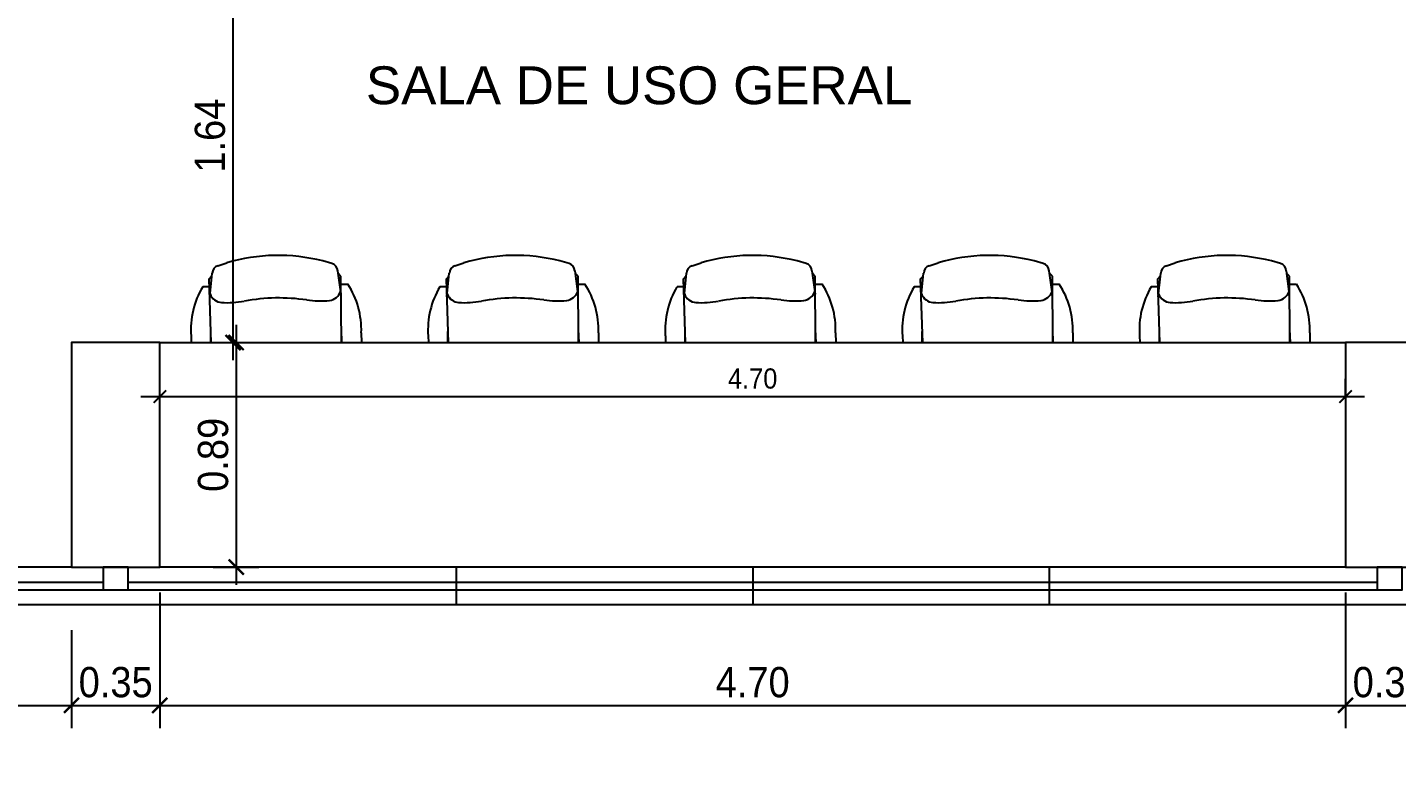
# Model space of a CAD drawing. Header units: millimetres. Extents: x 7034 to 7235, y -465 to -380.
# Drawn here: x 7111.54 to 7116.97, y -393.93 to -390.94 of the extents above; entities that cross this region are included whole.
import ezdxf

# ---------------------------------------------------------------- set-up
doc = ezdxf.new("R2010")
doc.units = ezdxf.units.MM
doc.header["$LTSCALE"] = 0.005
doc.linetypes.add('CONTINUO', pattern=[0])
doc.layers.get('0').update_dxf_attribs({"linetype": 'CONTINUO'})
doc.layers.get('DEFPOINTS').update_dxf_attribs({"linetype": 'CONTINUO', "lineweight": 15})
for name, color, linetype in [('- COTAS', 12, 'Continuous'), ('0-COTAS', 12, 'Continuous'), ('A-05', 5, 'Continuous'), ('ARQ_ESQUADRIA', 5, 'Continuous'), ('ARQ_TXT_AMBIENTE', 3, 'Continuous'), ('JANELA', 10, 'Continuous')]:
    doc.layers.add(name, color=color, linetype=linetype)
doc.layers.add('0-LAYOUT', color=250, linetype='Continuous', lineweight=25)
doc.styles.add('ARQ', font='arial.ttf', dxfattribs={"width": 0.9})
doc.styles.get("Standard").update_dxf_attribs({"font": 'arial.ttf'})
doc.dimstyles.new('1-50', dxfattribs={"dimtxt": 0.12, "dimasz": 0.06, "dimexe": 0.09, "dimexo": 0.1, "dimgap": 0.03, "dimtad": 1, "dimzin": 0, "dimdsep": 46, "dimtxsty": 'ARQ', "dimblk": 'ARCHTICK', "dimcen": 0, "dimdle": 0.07, "dimclrd": 1, "dimclre": 1, "dimclrt": 7, "dimadec": 0, "dimazin": 0, "dimtm": 1e-09, "dimtfac": 1, "dimtofl": 0, "dimtmove": 2, "dimatfit": 3, "dimldrblk": 'ARCHTICK', "dimfxl": 1, "dimtolj": 1, "dimtzin": 0, "dimlwd": -1, "dimlwe": -1, "dimarcsym": 0})
doc.dimstyles.new('1-75', dxfattribs={"dimtxt": 0.08, "dimasz": 0.05, "dimexe": 0.07, "dimexo": 0.09, "dimgap": 0.03, "dimtad": 1, "dimzin": 0, "dimdsep": 46, "dimtxsty": 'ARQ', "dimblk": 'ARCHTICK', "dimcen": 0, "dimdle": 0.075, "dimclrd": 1, "dimclre": 1, "dimclrt": 7, "dimadec": 0, "dimazin": 0, "dimtm": 1e-09, "dimtfac": 1, "dimtofl": 0, "dimtmove": 2, "dimatfit": 3, "dimldrblk": 'ARCHTICK', "dimfxl": 1, "dimtolj": 1, "dimtzin": 0, "dimlwd": -1, "dimlwe": -1, "dimarcsym": 0})

# ---------------------------------------------------------------- blocks, each defined once
blk = doc.blocks.new('_ArchTick')
at = {"color": 0, "linetype": 'ByBlock', "const_width": 0.15}
blk.add_lwpolyline([(-0.5, -0.5), (0.5, 0.5)], dxfattribs=at)
blk = doc.blocks.new('*D35')
at = {"layer": '- COTAS', "color": 1, "transparency": 16777216}
for p, q in [((7106.6693, -393.3269), (7106.6693, -393.7147)), ((7111.7193, -393.3269), (7111.7193, -393.7147)), ((7106.5993, -393.6247), (7111.7893, -393.6247))]:
    blk.add_line(p, q, dxfattribs=at)
at = {"layer": 'DEFPOINTS', "color": 0, "transparency": 16777216}
for p in [(7106.6693, -393.2269), (7111.7193, -393.2269), (7111.7193, -393.6247)]:
    blk.add_point(p, dxfattribs=at)
at = {"layer": '- COTAS', "color": 1, "transparency": 16777216, "xscale": 0.06, "yscale": 0.06, "zscale": 0.06, "rotation": 180}
blk.add_blockref('_ArchTick', (7106.6693, -393.6247), dxfattribs=at)
at = {"layer": '- COTAS', "color": 1, "transparency": 16777216, "xscale": 0.06, "yscale": 0.06, "zscale": 0.06}
blk.add_blockref('_ArchTick', (7111.7193, -393.6247), dxfattribs=at)
at = {"layer": '- COTAS', "color": 7, "transparency": 16777216, "insert": (7109.1943, -393.5335), "char_height": 0.12, "attachment_point": 5, "style": 'ARQ'}
blk.add_mtext('\\A1;5.05', dxfattribs=at)
blk = doc.blocks.new('*D36')
at = {"layer": '- COTAS', "color": 1, "transparency": 16777216}
for p, q in [((7112.0693, -393.1769), (7112.0693, -393.7147)), ((7111.7193, -393.3269), (7111.7193, -393.7147)), ((7111.6493, -393.6247), (7112.1393, -393.6247))]:
    blk.add_line(p, q, dxfattribs=at)
at = {"layer": 'DEFPOINTS', "color": 0, "transparency": 16777216}
for p in [(7112.0693, -393.0769), (7111.7193, -393.2269), (7112.0693, -393.6247)]:
    blk.add_point(p, dxfattribs=at)
at = {"layer": '- COTAS', "color": 1, "transparency": 16777216, "xscale": 0.06, "yscale": 0.06, "zscale": 0.06, "rotation": 180}
blk.add_blockref('_ArchTick', (7111.7193, -393.6247), dxfattribs=at)
at = {"layer": '- COTAS', "color": 1, "transparency": 16777216, "xscale": 0.06, "yscale": 0.06, "zscale": 0.06}
blk.add_blockref('_ArchTick', (7112.0693, -393.6247), dxfattribs=at)
at = {"layer": '- COTAS', "color": 7, "transparency": 16777216, "insert": (7111.8943, -393.5334), "char_height": 0.12, "attachment_point": 5, "style": 'ARQ'}
blk.add_mtext('\\A1;0.35', dxfattribs=at)
blk = doc.blocks.new('*D37')
at = {"layer": '- COTAS', "color": 1, "transparency": 16777216}
for p, q in [((7112.0693, -393.1769), (7112.0693, -393.7147)), ((7116.7693, -393.1769), (7116.7693, -393.7147)), ((7111.9993, -393.6247), (7116.8393, -393.6247))]:
    blk.add_line(p, q, dxfattribs=at)
at = {"layer": 'DEFPOINTS', "color": 0, "transparency": 16777216}
for p in [(7112.0693, -393.0769), (7116.7693, -393.0769), (7116.7693, -393.6247)]:
    blk.add_point(p, dxfattribs=at)
at = {"layer": '- COTAS', "color": 1, "transparency": 16777216, "xscale": 0.06, "yscale": 0.06, "zscale": 0.06, "rotation": 180}
blk.add_blockref('_ArchTick', (7112.0693, -393.6247), dxfattribs=at)
at = {"layer": '- COTAS', "color": 1, "transparency": 16777216, "xscale": 0.06, "yscale": 0.06, "zscale": 0.06}
blk.add_blockref('_ArchTick', (7116.7693, -393.6247), dxfattribs=at)
at = {"layer": '- COTAS', "color": 7, "transparency": 16777216, "insert": (7114.4193, -393.5335), "char_height": 0.12, "attachment_point": 5, "style": 'ARQ'}
blk.add_mtext('\\A1;4.70', dxfattribs=at)
blk = doc.blocks.new('*D38')
at = {"layer": '- COTAS', "color": 1, "transparency": 16777216}
for p, q in [((7116.7693, -393.1769), (7116.7693, -393.7147)), ((7117.1193, -393.1769), (7117.1193, -393.7147)), ((7116.6993, -393.6247), (7117.1893, -393.6247))]:
    blk.add_line(p, q, dxfattribs=at)
at = {"layer": 'DEFPOINTS', "color": 0, "transparency": 16777216}
for p in [(7116.7693, -393.0769), (7117.1193, -393.0769), (7117.1193, -393.6247)]:
    blk.add_point(p, dxfattribs=at)
at = {"layer": '- COTAS', "color": 1, "transparency": 16777216, "xscale": 0.06, "yscale": 0.06, "zscale": 0.06, "rotation": 180}
blk.add_blockref('_ArchTick', (7116.7693, -393.6247), dxfattribs=at)
at = {"layer": '- COTAS', "color": 1, "transparency": 16777216, "xscale": 0.06, "yscale": 0.06, "zscale": 0.06}
blk.add_blockref('_ArchTick', (7117.1193, -393.6247), dxfattribs=at)
at = {"layer": '- COTAS', "color": 7, "transparency": 16777216, "insert": (7116.9443, -393.5334), "char_height": 0.12, "attachment_point": 5, "style": 'ARQ'}
blk.add_mtext('\\A1;0.35', dxfattribs=at)
blk = doc.blocks.new('*D47')
at = {"layer": '- COTAS', "color": 1, "transparency": 16777216}
for p, q in [((7106.6693, -393.3269), (7106.6693, -394.2172)), ((7122.1793, -393.3269), (7122.1793, -394.2172)), ((7106.5993, -394.1272), (7122.2493, -394.1272))]:
    blk.add_line(p, q, dxfattribs=at)
at = {"layer": 'DEFPOINTS', "color": 0, "transparency": 16777216}
for p in [(7106.6693, -393.2269), (7122.1793, -393.2269), (7122.1793, -394.1272)]:
    blk.add_point(p, dxfattribs=at)
at = {"layer": '- COTAS', "color": 1, "transparency": 16777216, "xscale": 0.06, "yscale": 0.06, "zscale": 0.06, "rotation": 180}
blk.add_blockref('_ArchTick', (7106.6693, -394.1272), dxfattribs=at)
at = {"layer": '- COTAS', "color": 1, "transparency": 16777216, "xscale": 0.06, "yscale": 0.06, "zscale": 0.06}
blk.add_blockref('_ArchTick', (7122.1793, -394.1272), dxfattribs=at)
at = {"layer": '- COTAS', "color": 7, "transparency": 16777216, "insert": (7114.4243, -394.0359), "char_height": 0.12, "attachment_point": 5, "style": 'ARQ'}
blk.add_mtext('\\A1;15.51', dxfattribs=at)
blk = doc.blocks.new('*D188')
at = {"layer": '- COTAS', "color": 1, "transparency": 16777216}
for p, q in [((7112.3598, -392.2569), (7112.3598, -390.4769)), ((7112.3479, -390.5469), (7112.4498, -390.5469)), ((7112.3479, -392.1869), (7112.4498, -392.1869))]:
    blk.add_line(p, q, dxfattribs=at)
at = {"layer": 'DEFPOINTS', "color": 0, "transparency": 16777216}
for p in [(7112.2479, -390.5469), (7112.3598, -390.5469), (7112.2479, -392.1869)]:
    blk.add_point(p, dxfattribs=at)
at = {"layer": '- COTAS', "color": 1, "transparency": 16777216, "xscale": 0.06, "yscale": 0.06, "zscale": 0.06}
for p, rotation in [((7112.3598, -390.5469), 90), ((7112.3598, -392.1869), 270)]:
    blk.add_blockref('_ArchTick', p, dxfattribs=dict(at, rotation=rotation))
at = {"layer": '- COTAS', "color": 7, "transparency": 16777216, "insert": (7112.2685, -391.3669), "char_height": 0.12, "attachment_point": 5, "rotation": 90, "style": 'ARQ'}
blk.add_mtext('\\A1;1.64', dxfattribs=at)
blk = doc.blocks.new('*D189')
at = {"layer": '0-COTAS', "color": 1, "transparency": 16777216}
for p, q in [((7112.3721, -392.1169), (7112.3721, -393.1469)), ((7112.2812, -392.1869), (7112.4621, -392.1869)), ((7112.2812, -393.0769), (7112.4621, -393.0769))]:
    blk.add_line(p, q, dxfattribs=at)
at = {"layer": 'DEFPOINTS', "color": 0, "transparency": 16777216}
for p in [(7112.1812, -392.1869), (7112.1812, -393.0769), (7112.3721, -393.0769)]:
    blk.add_point(p, dxfattribs=at)
at = {"layer": '0-COTAS', "color": 1, "transparency": 16777216, "xscale": 0.06, "yscale": 0.06, "zscale": 0.06}
for p, rotation in [((7112.3721, -392.1869), 90), ((7112.3721, -393.0769), 270)]:
    blk.add_blockref('_ArchTick', p, dxfattribs=dict(at, rotation=rotation))
at = {"layer": '0-COTAS', "color": 7, "transparency": 16777216, "insert": (7112.2809, -392.6319), "char_height": 0.12, "attachment_point": 5, "rotation": 90, "style": 'ARQ'}
blk.add_mtext('\\A1;0.89', dxfattribs=at)
blk = doc.blocks.new('*D199')
at = {"layer": '- COTAS', "color": 1, "transparency": 16777216}
for p, q in [((7112.0693, -392.3972), (7112.0693, -392.3308)), ((7116.7693, -392.3972), (7116.7693, -392.3308)), ((7111.9943, -392.4008), (7116.8443, -392.4008))]:
    blk.add_line(p, q, dxfattribs=at)
at = {"layer": 'DEFPOINTS', "color": 0, "transparency": 16777216}
for p in [(7116.7693, -392.4008), (7112.0693, -392.4872), (7116.7693, -392.4872)]:
    blk.add_point(p, dxfattribs=at)
at = {"layer": '- COTAS', "color": 1, "transparency": 16777216, "xscale": 0.05, "yscale": 0.05, "zscale": 0.05, "rotation": 180}
blk.add_blockref('_ArchTick', (7112.0693, -392.4008), dxfattribs=at)
at = {"layer": '- COTAS', "color": 1, "transparency": 16777216, "xscale": 0.05, "yscale": 0.05, "zscale": 0.05}
blk.add_blockref('_ArchTick', (7116.7693, -392.4008), dxfattribs=at)
at = {"layer": '- COTAS', "color": 7, "transparency": 16777216, "insert": (7114.4193, -392.3299), "char_height": 0.08, "attachment_point": 5, "style": 'ARQ'}
blk.add_mtext('\\A1;4.70', dxfattribs=at)

msp = doc.modelspace()

# ---------------------------------------------------------------- linework, layer by layer
at = {"layer": '0-LAYOUT', "linetype": 'ByBlock'}
for p, q in [((7112.7514, -391.8739), (7112.7154, -391.8635)), ((7113.6914, -391.8739), (7113.6554, -391.8635)), ((7114.6314, -391.8739), (7114.5954, -391.8635)), ((7115.5714, -391.8739), (7115.5354, -391.8635)), ((7116.5114, -391.8739), (7116.4754, -391.8635)), ((7112.2672, -392.0054), (7112.2766, -391.9124)), ((7112.299, -391.8826), (7112.3345, -391.8708)), ((7112.7878, -391.9955), (7112.775, -391.9028)), ((7112.7873, -391.924), (7112.7759, -391.9123)), ((7113.2072, -392.0054), (7113.2166, -391.9124)), ((7113.239, -391.8826), (7113.2745, -391.8708)), ((7113.7278, -391.9955), (7113.715, -391.9028)), ((7113.7273, -391.924), (7113.7159, -391.9123)), ((7114.1472, -392.0054), (7114.1566, -391.9124)), ((7114.179, -391.8826), (7114.2145, -391.8708)), ((7114.6678, -391.9955), (7114.655, -391.9028)), ((7114.6673, -391.924), (7114.6559, -391.9123)), ((7115.0872, -392.0054), (7115.0966, -391.9124)), ((7115.119, -391.8826), (7115.1545, -391.8708)), ((7115.6078, -391.9955), (7115.595, -391.9028)), ((7115.6073, -391.924), (7115.5959, -391.9123)), ((7116.0272, -392.0054), (7116.0366, -391.9124)), ((7116.059, -391.8826), (7116.0945, -391.8708)), ((7116.5478, -391.9955), (7116.535, -391.9028)), ((7116.5473, -391.924), (7116.5359, -391.9123)), ((7112.2657, -391.9658), (7112.2395, -391.9663)), ((7112.2651, -391.934), (7112.276, -391.9219)), ((7112.2733, -392.1869), (7112.2651, -391.934)), ((7112.7888, -392.1869), (7112.7873, -391.924)), ((7112.7879, -391.9558), (7112.8141, -391.9553)), ((7113.2057, -391.9658), (7113.1795, -391.9663)), ((7113.2051, -391.934), (7113.216, -391.9219)), ((7113.2133, -392.1869), (7113.2051, -391.934)), ((7113.7288, -392.1869), (7113.7273, -391.924)), ((7113.7279, -391.9558), (7113.7541, -391.9553)), ((7114.1457, -391.9658), (7114.1195, -391.9663)), ((7114.1451, -391.934), (7114.156, -391.9219)), ((7114.1533, -392.1869), (7114.1451, -391.934)), ((7114.6688, -392.1869), (7114.6673, -391.924)), ((7114.6679, -391.9558), (7114.6941, -391.9553)), ((7115.0857, -391.9658), (7115.0595, -391.9663)), ((7115.0851, -391.934), (7115.096, -391.9219)), ((7115.0933, -392.1869), (7115.0851, -391.934)), ((7115.6088, -392.1869), (7115.6073, -391.924)), ((7115.6079, -391.9558), (7115.6341, -391.9553)), ((7116.0257, -391.9658), (7115.9995, -391.9663)), ((7116.0251, -391.934), (7116.036, -391.9219)), ((7116.0333, -392.1869), (7116.0251, -391.934)), ((7116.5488, -392.1869), (7116.5473, -391.924)), ((7116.5479, -391.9558), (7116.5741, -391.9553)), ((7112.791, -392.1869), (7112.7889, -392.1336)), ((7113.731, -392.1869), (7113.7289, -392.1336)), ((7114.671, -392.1869), (7114.6689, -392.1336)), ((7115.611, -392.1869), (7115.6089, -392.1336)), ((7116.551, -392.1869), (7116.5489, -392.1336)), ((7112.0693, -392.1869), (7116.7693, -392.1869)), ((7112.1932, -392.1609), (7112.1939, -392.1869)), ((7112.2715, -392.1869), (7112.2715, -392.1435)), ((7112.8678, -392.1479), (7112.8683, -392.1869)), ((7113.1332, -392.1609), (7113.1339, -392.1869)), ((7113.2115, -392.1869), (7113.2115, -392.1435)), ((7113.8078, -392.1479), (7113.8083, -392.1869)), ((7114.0732, -392.1609), (7114.0739, -392.1869)), ((7114.1515, -392.1869), (7114.1515, -392.1435)), ((7114.7478, -392.1479), (7114.7483, -392.1869)), ((7115.0132, -392.1609), (7115.0139, -392.1869)), ((7115.0915, -392.1869), (7115.0915, -392.1435)), ((7115.6878, -392.1479), (7115.6883, -392.1869)), ((7115.9532, -392.1609), (7115.9539, -392.1869)), ((7116.0315, -392.1869), (7116.0315, -392.1435)), ((7116.6278, -392.1479), (7116.6283, -392.1869))]:
    msp.add_line(p, q, dxfattribs=at)
for centre, radius, start, end in [((7112.5385, -392.5687), 0.7271, 75.9106, 106.2891), ((7113.4785, -392.5687), 0.7271, 75.9106, 106.2891), ((7114.4185, -392.5687), 0.7271, 75.9106, 106.2891), ((7115.3585, -392.5687), 0.7271, 75.9106, 106.2891), ((7116.2985, -392.5687), 0.7271, 75.9106, 106.2891), ((7112.3099, -391.9133), 0.0328, 109.2519, 178.3968), ((7112.7416, -391.905), 0.0328, 3.8029, 72.9478), ((7113.2499, -391.9133), 0.0328, 109.2519, 178.3968), ((7113.6816, -391.905), 0.0328, 3.8029, 72.9478), ((7114.1899, -391.9133), 0.0328, 109.2519, 178.3968), ((7114.6216, -391.905), 0.0328, 3.8029, 72.9478), ((7115.1299, -391.9133), 0.0328, 109.2519, 178.3968), ((7115.5616, -391.905), 0.0328, 3.8029, 72.9478), ((7116.0699, -391.9133), 0.0328, 109.2519, 178.3968), ((7116.5016, -391.905), 0.0328, 3.8029, 72.9478), ((7112.5254, -392.137), 0.3333, 149.1571, 184.0693), ((7112.5349, -392.1369), 0.3333, 358.1304, 33.0425), ((7113.4654, -392.137), 0.3333, 149.1571, 184.0693), ((7113.4749, -392.1369), 0.3333, 358.1304, 33.0425), ((7114.4054, -392.137), 0.3333, 149.1571, 184.0693), ((7114.4149, -392.1369), 0.3333, 358.1304, 33.0425), ((7115.3454, -392.137), 0.3333, 149.1571, 184.0693), ((7115.3549, -392.1369), 0.3333, 358.1304, 33.0425), ((7116.2854, -392.137), 0.3333, 149.1571, 184.0693), ((7116.2949, -392.1369), 0.3333, 358.1304, 33.0425), ((7112.3175, -391.9759), 0.0523, 200.6384, 266.5121), ((7112.3175, -391.9759), 0.0523, 200.6384, 266.5121), ((7112.336, -391.6612), 0.3678, 266.5108, 280.6752), ((7112.542, -392.752), 0.7418, 81.5246, 100.6751), ((7112.7059, -391.6541), 0.3678, 261.5245, 275.6889), ((7112.7365, -391.9679), 0.0523, 275.6876, 341.5613), ((7113.2575, -391.9759), 0.0523, 200.6384, 266.5121), ((7113.2575, -391.9759), 0.0523, 200.6384, 266.5121), ((7113.276, -391.6612), 0.3678, 266.5108, 280.6752), ((7113.482, -392.752), 0.7418, 81.5246, 100.6751), ((7113.6459, -391.6541), 0.3678, 261.5245, 275.6889), ((7113.6765, -391.9679), 0.0523, 275.6876, 341.5613), ((7114.1975, -391.9759), 0.0523, 200.6384, 266.5121), ((7114.1975, -391.9759), 0.0523, 200.6384, 266.5121), ((7114.216, -391.6612), 0.3678, 266.5108, 280.6752), ((7114.422, -392.752), 0.7418, 81.5246, 100.6751), ((7114.5859, -391.6541), 0.3678, 261.5245, 275.6889), ((7114.6165, -391.9679), 0.0523, 275.6876, 341.5613), ((7115.1375, -391.9759), 0.0523, 200.6384, 266.5121), ((7115.1375, -391.9759), 0.0523, 200.6384, 266.5121), ((7115.156, -391.6612), 0.3678, 266.5108, 280.6752), ((7115.362, -392.752), 0.7418, 81.5246, 100.6751), ((7115.5259, -391.6541), 0.3678, 261.5245, 275.6889), ((7115.5565, -391.9679), 0.0523, 275.6876, 341.5613), ((7116.0775, -391.9759), 0.0523, 200.6384, 266.5121), ((7116.0775, -391.9759), 0.0523, 200.6384, 266.5121), ((7116.096, -391.6612), 0.3678, 266.5108, 280.6752), ((7116.302, -392.752), 0.7418, 81.5246, 100.6751), ((7116.4659, -391.6541), 0.3678, 261.5245, 275.6889), ((7116.4965, -391.9679), 0.0523, 275.6876, 341.5613)]:
    msp.add_arc(centre, radius, start, end, dxfattribs=at)
at = {"layer": 'A-05'}
for points in [[(7112.0693, -393.0769), (7112.0693, -392.1869), (7111.7193, -392.1869), (7111.7193, -393.0769)], [(7117.1193, -393.0769), (7117.1193, -392.1869), (7116.7693, -392.1869), (7116.7693, -393.0769)]]:
    msp.add_lwpolyline(points, close=True, dxfattribs=at)
at = {"layer": 'ARQ_ESQUADRIA'}
for p, q in [((7113.2443, -393.0769), (7113.2443, -393.2269)), ((7114.4193, -393.0769), (7114.4193, -393.2269)), ((7115.5943, -393.0769), (7115.5943, -393.2269)), ((7107.0193, -393.1369), (7111.8443, -393.1369)), ((7107.0193, -393.1669), (7111.8443, -393.1669)), ((7111.9443, -393.1369), (7116.8943, -393.1369)), ((7111.9443, -393.1669), (7116.8943, -393.1669))]:
    msp.add_line(p, q, dxfattribs=at)
for points in [[(7111.8443, -393.0769), (7111.8443, -393.1669), (7111.9443, -393.1669), (7111.9443, -393.0769)], [(7116.8943, -393.0769), (7116.8943, -393.1669), (7116.9943, -393.1669), (7116.9943, -393.0769)]]:
    msp.add_lwpolyline(points, close=True, dxfattribs=at)
for p in [(7113.2443, -393.0769), (7114.4193, -393.0769), (7115.5943, -393.0769)]:
    msp.add_point(p, dxfattribs=at)
at = {"layer": 'JANELA'}
for p, q in [((7111.7193, -393.0769), (7107.0193, -393.0769)), ((7116.7693, -393.0769), (7112.0693, -393.0769)), ((7120.7193, -393.2269), (7106.6693, -393.2269))]:
    msp.add_line(p, q, dxfattribs=at)

# ---------------------------------------------------------------- texts
at = {"layer": 'ARQ_TXT_AMBIENTE', "insert": (7112.8861, -391.0924), "char_height": 0.15, "attachment_point": 1}
msp.add_mtext_dynamic_manual_height_columns('SALA DE USO GERAL', width=2.72651, gutter_width=12.5, heights=[0], dxfattribs=at)

# ---------------------------------------------------------------- dimensions: what is measured, and where the dimension line sits
at = {"layer": '- COTAS'}
dim = msp.add_linear_dim(base=(7112.3598, -390.5469), p1=(7112.2479, -392.1869), p2=(7112.2479, -390.5469), angle=90, dimstyle='1-50', dxfattribs=at)
dim.commit()
dim.dimension.update_dxf_attribs({"geometry": '*D188', "text_midpoint": (7112.2685, -391.3669)})
for base, p1, p2, dimstyle, picture, middle in [((7116.7693, -392.4008), (7112.0693, -392.4872), (7116.7693, -392.4872), '1-75', '*D199', (7114.4193, -392.3299)), ((7112.0693, -393.6247), (7111.7193, -393.2269), (7112.0693, -393.0769), '1-50', '*D36', (7111.8943, -393.5334)), ((7116.7693, -393.6247), (7112.0693, -393.0769), (7116.7693, -393.0769), '1-50', '*D37', (7114.4193, -393.5335)), ((7117.1193, -393.6247), (7116.7693, -393.0769), (7117.1193, -393.0769), '1-50', '*D38', (7116.9443, -393.5334)), ((7111.7193, -393.6247), (7106.6693, -393.2269), (7111.7193, -393.2269), '1-50', '*D35', (7109.1943, -393.5335)), ((7122.1793, -394.1272), (7106.6693, -393.2269), (7122.1793, -393.2269), '1-50', '*D47', (7114.4243, -394.0359))]:
    dim = msp.add_linear_dim(base=base, p1=p1, p2=p2, dimstyle=dimstyle, dxfattribs=at)
    dim.commit()
    dim.dimension.update_dxf_attribs({"geometry": picture, "text_midpoint": middle})
at = {"layer": '0-COTAS'}
dim = msp.add_linear_dim(base=(7112.3721, -393.0769), p1=(7112.1812, -392.1869), p2=(7112.1812, -393.0769), angle=90, dimstyle='1-50', dxfattribs=at)
dim.commit()
dim.dimension.update_dxf_attribs({"geometry": '*D189', "text_midpoint": (7112.2809, -392.6319)})

doc.saveas('drawing.dxf')
